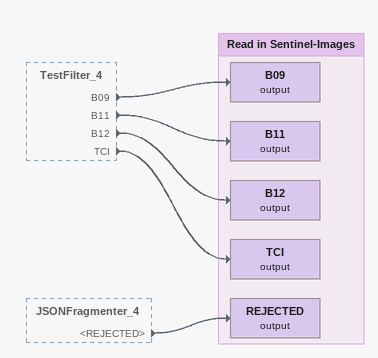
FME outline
TestFilter_4 [outside]
    B09 -> B09 (output)
    B11 -> B11 (output)
    B12 -> B12 (output)
    TCI -> TCI (output)
JSONFragmenter_4 [outside]
    <REJECTED> -> REJECTED (output)

Bookmark: Read in Sentinel-Images
B09 (output)
B11 (output)
B12 (output)
TCI (output)
REJECTED (output)
